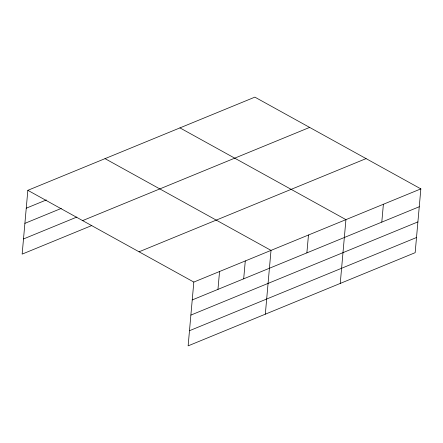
<?xml version="1.0" encoding="UTF-8"?>
<svg xmlns="http://www.w3.org/2000/svg" width="443" height="443" viewBox="0 0 443 443"><rect width="100%" height="100%" fill="white"/><g stroke="black" fill="none" stroke-linecap="round" stroke-linejoin="round"><path stroke-width="0.66" d="M420.85 188.884L193.824 282.075L188.131 345.867L415.157 252.676L420.85 188.884L254.869 97.133L27.843 190.324L22.15 254.116L91.806 225.526M217.962 289.379L219.556 271.515M243.689 278.813L245.284 260.949M265.318 314.181L271.016 250.389L105.03 158.638M306.877 252.875L308.472 235.011M340.241 283.426L345.933 219.634L179.952 127.889M381.794 222.126L383.389 204.256M26.248 208.193L46.332 199.948M24.897 223.35L61.295 208.404M23.501 238.96L76.844 217.064M82.619 220.603L309.64 127.407M139.052 251.796L366.073 158.605M192.229 299.939L419.255 206.748M190.878 315.095L417.904 221.904M189.488 330.711L416.509 237.52M27.843 190.324L193.824 282.075"/></g></svg>
